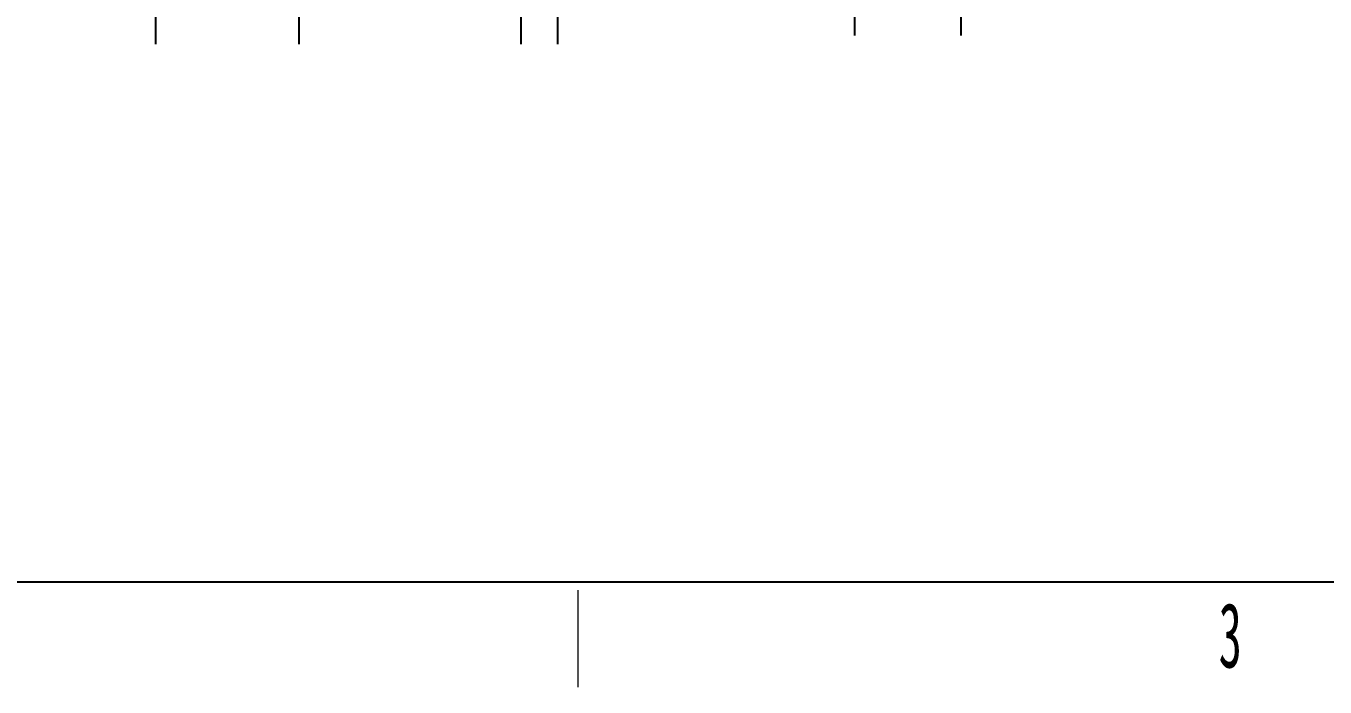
# Model space of a CAD drawing. Header units: millimetres. Extents: x 169 to 14583, y -399 to 10804.
# Drawn here: x 2518 to 3923, y 72 to 787 of the extents above; entities that cross this region are included whole.
import ezdxf

# ---------------------------------------------------------------- set-up
doc = ezdxf.new("R2010")
doc.units = ezdxf.units.MM
doc.header["$LTSCALE"] = 35
doc.layers.add('1', color=70, linetype='Continuous')
doc.layers.add('12', color=4, linetype='Continuous')
doc.styles.add('SLDTEXTSTYLE2', font='TXT', dxfattribs={"width": 0.7})
doc.styles.add('SLDTEXTSTYLE5', font='TXT', dxfattribs={"width": 0.525})
doc.dimstyles.new('SLDDIMSTYLE3', dxfattribs={"dimtxt": 105.988363, "dimasz": 26.25, "dimexe": 0, "dimexo": 0.0625, "dimgap": 26.497091, "dimtad": 1, "dimrnd": 1e-09, "dimzin": 12, "dimdsep": 46, "dimtxsty": 'SLDTEXTSTYLE2', "dimsah": 1, "dimcen": 0.09, "dimadec": 0, "dimazin": 3, "dimtfac": 1, "dimtdec": 3, "dimtofl": 0, "dimtmove": 0, "dimatfit": 3, "dimfxl": 0, "dimfrac": 2, "dimtolj": 1, "dimtzin": 12, "dimarcsym": 0})
doc.dimstyles.new('SLDDIMSTYLE4', dxfattribs={"dimtxt": 105.988363, "dimasz": 26.25, "dimexe": 0, "dimexo": 0.0625, "dimgap": 26.497091, "dimtad": 1, "dimrnd": 1e-09, "dimzin": 12, "dimdsep": 46, "dimtxsty": 'SLDTEXTSTYLE2', "dimsah": 1, "dimcen": 0.09, "dimadec": 0, "dimazin": 3, "dimtfac": 1, "dimtdec": 3, "dimtmove": 0, "dimatfit": 0, "dimfxl": 0, "dimfrac": 2, "dimtolj": 1, "dimtzin": 12, "dimarcsym": 0})

# ---------------------------------------------------------------- blocks, each defined once
blk = doc.blocks.new('블록12')
blk.add_line((279.9, 185.5), (14454.9, 185.5))
at = {"color": 9, "linetype": 'Continuous', "lineweight": 18}
blk.add_line((3114.9, 71.6), (3114.9, 176.6), dxfattribs=at)
blk = doc.blocks.new('_D_23')
at = {"layer": '1'}
for p, q in [((2657.8, 1041.2), (2657.8, 767.6)), ((2812.8, 1041.2), (2812.8, 767.6)), ((2657.8, 802.6), (2417.4, 802.6)), ((2657.8, 802.6), (2812.8, 802.6))]:
    blk.add_line(p, q, dxfattribs=at)
for points in [[(2657.8, 802.6), (2684, 797.4), (2684, 807.9)], [(2812.8, 802.6), (2786.5, 807.9), (2786.5, 797.4)]]:
    blk.add_solid(points, dxfattribs=at)
at = {"layer": '1', "insert": (2417.4, 922), "char_height": 92.6, "attachment_point": 1, "style": 'SLDTEXTSTYLE2'}
blk.add_mtext('155', dxfattribs=at)
blk = doc.blocks.new('_D_25')
at = {"layer": '1'}
for p, q in [((3052.8, 1184.8), (3052.8, 767.6)), ((2812.8, 1041.2), (2812.8, 767.6)), ((2812.8, 802.6), (3052.8, 802.6))]:
    blk.add_line(p, q, dxfattribs=at)
for points in [[(2812.8, 802.6), (2839, 797.4), (2839, 807.9)], [(3052.8, 802.6), (3026.5, 807.9), (3026.5, 797.4)]]:
    blk.add_solid(points, dxfattribs=at)
at = {"layer": '1', "insert": (2826.5, 922), "char_height": 92.6, "attachment_point": 1, "style": 'SLDTEXTSTYLE2'}
blk.add_mtext('240', dxfattribs=at)
blk = doc.blocks.new('_D_26')
at = {"layer": '1'}
for p, q in [((3052.8, 1167.8), (3052.8, 767.6)), ((3092.8, 1167.8), (3092.8, 767.6)), ((3052.8, 802.6), (2912.8, 802.6)), ((3092.8, 802.6), (3052.8, 802.6)), ((3092.8, 802.6), (3303.7, 802.6))]:
    blk.add_line(p, q, dxfattribs=at)
for points in [[(3052.8, 802.6), (3026.5, 807.9), (3026.5, 797.4)], [(3092.8, 802.6), (3119, 797.4), (3119, 807.9)]]:
    blk.add_solid(points, dxfattribs=at)
at = {"layer": '1', "insert": (3162, 922), "char_height": 92.6, "attachment_point": 1, "style": 'SLDTEXTSTYLE2'}
blk.add_mtext('40', dxfattribs=at)
blk = doc.blocks.new('_D_27')
at = {"layer": '1'}
for p, q in [((3413.8, 1184.8), (3413.8, 776.8)), ((3528.8, 1041.2), (3528.8, 776.8)), ((3413.8, 811.8), (3528.8, 811.8)), ((3528.8, 811.8), (3859.4, 811.8))]:
    blk.add_line(p, q, dxfattribs=at)
for points in [[(3413.8, 811.8), (3440, 806.5), (3440, 817)], [(3528.8, 811.8), (3502.5, 817), (3502.5, 806.5)]]:
    blk.add_solid(points, dxfattribs=at)
at = {"layer": '1', "insert": (3646.9, 931.2), "char_height": 92.6, "attachment_point": 1, "style": 'SLDTEXTSTYLE2'}
blk.add_mtext('115', dxfattribs=at)

msp = doc.modelspace()

# ---------------------------------------------------------------- block references
at = {"color": 7, "linetype": 'Continuous'}
msp.add_blockref('블록12', (0, 0), dxfattribs=at)

# ---------------------------------------------------------------- texts
at = {"layer": '12', "insert": (3820.236, 162.694), "char_height": 70.001, "attachment_point": 2, "style": 'SLDTEXTSTYLE5'}
msp.add_mtext('3', dxfattribs=at)

# ---------------------------------------------------------------- dimensions: what is measured, and where the dimension line sits
at = {"layer": '1'}
for base, p1, p2, dimstyle, picture, middle in [((3052.772, 802.617), (2812.772, 1076.159), (3052.772, 1219.779), 'SLDDIMSTYLE3', '_D_25', (2932.772, 802.617)), ((3528.772, 811.798), (3413.772, 1219.779), (3528.772, 1076.159), 'SLDDIMSTYLE3', '_D_27', (3753.138, 811.798)), ((3052.772, 802.617), (3092.772, 1202.779), (3052.772, 1202.779), 'SLDDIMSTYLE4', '_D_26', (3232.864, 802.617)), ((2812.772, 802.617), (2657.772, 1076.159), (2812.772, 1076.159), 'SLDDIMSTYLE3', '_D_23', (2523.67, 802.617))]:
    dim = msp.add_linear_dim(base=base, p1=p1, p2=p2, dimstyle=dimstyle, dxfattribs=at)
    dim.commit()
    dim.dimension.update_dxf_attribs({"geometry": picture, "text_midpoint": middle, "dimtype": 160})

doc.saveas('drawing.dxf')
